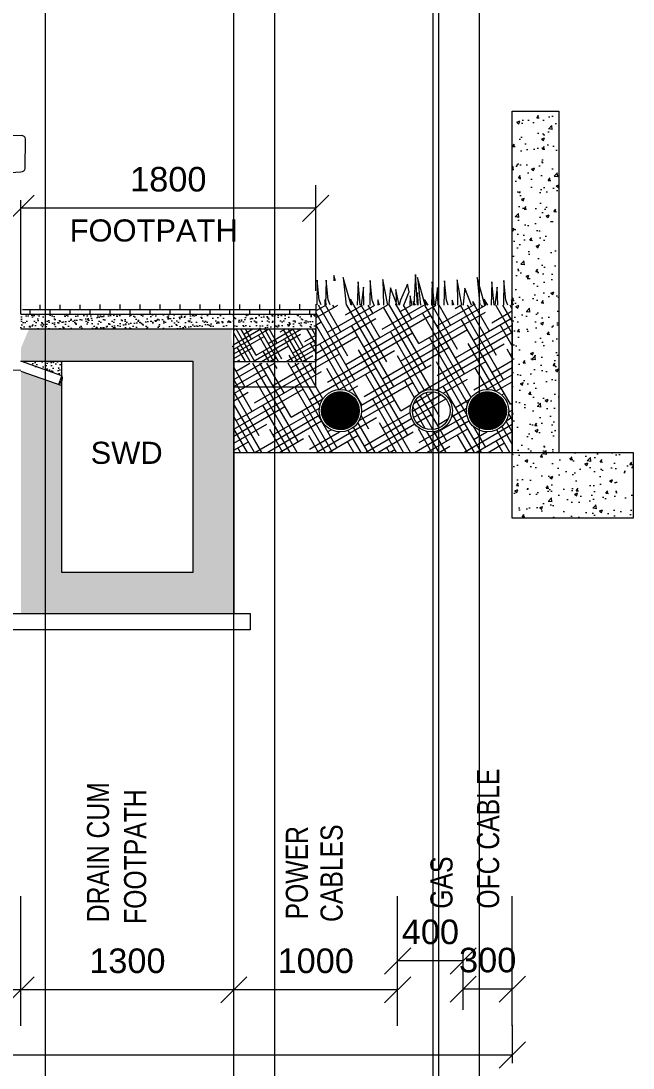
# Model space of a CAD drawing. Header units: inches. Extents: x 1863003 to 1881330, y 133141 to 515800.
# Drawn here: x 1875742 to 1879480, y 481834 to 488227 of the extents above; entities that cross this region are included whole.
import ezdxf

# ---------------------------------------------------------------- set-up
doc = ezdxf.new("R2010")
doc.units = ezdxf.units.IN
doc.header["$MEASUREMENT"] = 0
doc.layers.get('0').update_dxf_attribs({"color": 4, "linetype": 'ELEC_LINE', "lineweight": 13})
doc.layers.get('Defpoints').update_dxf_attribs({"lineweight": 13})
doc.layers.add('DIM', color=7, linetype='Continuous', lineweight=13)
doc.layers.add('DIMEN', color=7, linetype='Continuous', lineweight=13)
doc.styles.add('ARIAL', font='arial.ttf')
doc.styles.get("Standard").update_dxf_attribs({"font": 'romans.shx'})
doc.linetypes.add('ELEC_LINE', pattern='A,12.7,-5.08,["EL",Standard,S=2.54,R=0,X=-2.54,Y=-1.27],-5.08', length=22.86)
doc.dimstyles.get("Standard").update_dxf_attribs({"dimtxt": 180, "dimasz": 160, "dimexe": 50, "dimexo": 50, "dimgap": 100, "dimtad": 1, "dimdec": 0, "dimzin": 0, "dimdsep": 46, "dimtxsty": 'ARIAL', "dimcen": 0.09, "dimclrd": 256, "dimclre": 256, "dimclrt": 256, "dimadec": 0, "dimazin": 0, "dimtm": 1e-09, "dimtfac": 1, "dimtdec": 0, "dimtofl": 0, "dimtmove": 0, "dimatfit": 3, "dimfxl": 0, "dimtolj": 1, "dimtzin": 0, "dimlwd": 9, "dimlwe": -1, "dimarcsym": 0})

# ---------------------------------------------------------------- blocks, each defined once
blk = doc.blocks.new('_Oblique')
at = {"color": 0, "linetype": 'ByBlock', "lineweight": -2}
blk.add_line((-0.5, -0.5), (0.5, 0.5), dxfattribs=at)
blk = doc.blocks.new('*D28')
at = {"layer": 'Defpoints', "color": 0, "ltscale": 0.02}
for p in [(1878442.303417261, 482315.8446994376), (1878442.303417261, 482139.2075916613), (1878742.303417261, 482139.2075916613)]:
    blk.add_point(p, dxfattribs=at)
at = {"layer": 'DIMEN', "ltscale": 0.02}
for p, q in [((1878442.303417261, 482189.2075916613), (1878442.303417261, 482365.8446994376)), ((1878742.303417261, 482189.2075916613), (1878742.303417261, 482365.8446994376))]:
    blk.add_line(p, q, dxfattribs=at)
at = {"layer": 'DIMEN', "lineweight": 9, "ltscale": 0.02}
blk.add_line((1878742.303417261, 482315.8446994376), (1878442.303417261, 482315.8446994376), dxfattribs=at)
at = {"layer": 'DIMEN', "lineweight": 9, "ltscale": 0.02, "xscale": 160, "yscale": 160, "zscale": 160, "rotation": 180}
blk.add_blockref('_Oblique', (1878442.303417261, 482315.8446994376), dxfattribs=at)
at = {"layer": 'DIMEN', "lineweight": 9, "ltscale": 0.02, "xscale": 160, "yscale": 160, "zscale": 160}
blk.add_blockref('_Oblique', (1878742.303417261, 482315.8446994376), dxfattribs=at)
at = {"layer": 'DIMEN', "ltscale": 0.02, "insert": (1878592.303417261, 482492.4818072138), "char_height": 150, "attachment_point": 5, "style": 'ARIAL'}
blk.add_mtext('\\A1;300', dxfattribs=at)
blk = doc.blocks.new('*D29')
at = {"layer": 'Defpoints', "color": 0, "ltscale": 0.02}
for p in [(1875742.303417261, 482311.5419496142), (1875742.303417261, 482311.5419496142), (1877042.303417261, 482311.5419496142)]:
    blk.add_point(p, dxfattribs=at)
at = {"layer": 'DIMEN', "lineweight": 9, "ltscale": 0.02}
blk.add_line((1877042.303417261, 482311.5419496142), (1875742.303417261, 482311.5419496142), dxfattribs=at)
at = {"layer": 'DIMEN', "lineweight": 9, "ltscale": 0.02, "xscale": 160, "yscale": 160, "zscale": 160, "rotation": 180}
blk.add_blockref('_Oblique', (1875742.303417261, 482311.5419496142), dxfattribs=at)
at = {"layer": 'DIMEN', "lineweight": 9, "ltscale": 0.02, "xscale": 160, "yscale": 160, "zscale": 160}
blk.add_blockref('_Oblique', (1877042.303417261, 482311.5419496142), dxfattribs=at)
at = {"layer": 'DIMEN', "ltscale": 0.02, "insert": (1876392.303417261, 482488.1790573904), "char_height": 150, "attachment_point": 5, "style": 'ARIAL'}
blk.add_mtext('\\A1;1300', dxfattribs=at)
blk = doc.blocks.new('*D30')
at = {"layer": 'Defpoints', "color": 0, "ltscale": 0.02}
for p in [(1870742.303417261, 482311.5419496142), (1870742.303417261, 482311.5419496142), (1875742.303417261, 482311.5419496142)]:
    blk.add_point(p, dxfattribs=at)
at = {"layer": 'DIMEN', "lineweight": 9, "ltscale": 0.02}
blk.add_line((1875742.303417261, 482311.5419496142), (1870742.303417261, 482311.5419496142), dxfattribs=at)
at = {"layer": 'DIMEN', "lineweight": 9, "ltscale": 0.02, "xscale": 160, "yscale": 160, "zscale": 160, "rotation": 180}
blk.add_blockref('_Oblique', (1870742.303417261, 482311.5419496142), dxfattribs=at)
at = {"layer": 'DIMEN', "lineweight": 9, "ltscale": 0.02, "xscale": 160, "yscale": 160, "zscale": 160}
blk.add_blockref('_Oblique', (1875742.303417261, 482311.5419496142), dxfattribs=at)
at = {"layer": 'DIMEN', "ltscale": 0.02, "insert": (1873242.303417261, 482488.1278977724), "char_height": 150, "attachment_point": 5, "style": 'ARIAL'}
blk.add_mtext('\\A1;5000', dxfattribs=at)
blk = doc.blocks.new('*D31')
at = {"layer": 'Defpoints', "color": 0, "ltscale": 0.02}
for p in [(1878042.303417261, 482488.1278977724), (1878042.303417261, 482311.5419496142), (1878442.303417261, 482311.5419496142)]:
    blk.add_point(p, dxfattribs=at)
at = {"layer": 'DIMEN', "ltscale": 0.02}
for p, q in [((1878042.303417261, 482361.5419496142), (1878042.303417261, 482538.1278977724)), ((1878442.303417261, 482361.5419496142), (1878442.303417261, 482538.1278977724))]:
    blk.add_line(p, q, dxfattribs=at)
at = {"layer": 'DIMEN', "lineweight": 9, "ltscale": 0.02}
blk.add_line((1878442.303417261, 482488.1278977724), (1878042.303417261, 482488.1278977724), dxfattribs=at)
at = {"layer": 'DIMEN', "lineweight": 9, "ltscale": 0.02, "xscale": 160, "yscale": 160, "zscale": 160, "rotation": 180}
blk.add_blockref('_Oblique', (1878042.303417261, 482488.1278977724), dxfattribs=at)
at = {"layer": 'DIMEN', "lineweight": 9, "ltscale": 0.02, "xscale": 160, "yscale": 160, "zscale": 160}
blk.add_blockref('_Oblique', (1878442.303417261, 482488.1278977724), dxfattribs=at)
at = {"layer": 'DIMEN', "ltscale": 0.02, "insert": (1878242.303417261, 482664.7138459306), "char_height": 150, "attachment_point": 5, "style": 'ARIAL'}
blk.add_mtext('\\A1;400', dxfattribs=at)
blk = doc.blocks.new('*D32')
at = {"layer": 'Defpoints', "color": 0, "ltscale": 0.02}
for p in [(1877042.303417261, 482311.5419496142), (1877042.303417261, 482311.5419496142), (1878042.303417261, 482311.5419496142)]:
    blk.add_point(p, dxfattribs=at)
at = {"layer": 'DIMEN', "lineweight": 9, "ltscale": 0.02}
blk.add_line((1878042.303417261, 482311.5419496142), (1877042.303417261, 482311.5419496142), dxfattribs=at)
at = {"layer": 'DIMEN', "lineweight": 9, "ltscale": 0.02, "xscale": 160, "yscale": 160, "zscale": 160, "rotation": 180}
blk.add_blockref('_Oblique', (1877042.303417261, 482311.5419496142), dxfattribs=at)
at = {"layer": 'DIMEN', "lineweight": 9, "ltscale": 0.02, "xscale": 160, "yscale": 160, "zscale": 160}
blk.add_blockref('_Oblique', (1878042.303417261, 482311.5419496142), dxfattribs=at)
at = {"layer": 'DIMEN', "ltscale": 0.02, "insert": (1877542.303417261, 482488.1278977724), "char_height": 150, "attachment_point": 5, "style": 'ARIAL'}
blk.add_mtext('\\A1;1000', dxfattribs=at)
blk = doc.blocks.new('A$C9c4fc737')
at = {"color": 8, "linetype": 'Continuous'}
for p, q in [((10.81007140269503, 147.2526909448789), (134.6093052432407, 147.2526909448789)), ((10.81007140269503, 147.2526909448789), (10.81007140269503, 101.3151259922306)), ((134.6093052432407, 147.2526909448789), (134.6093052432407, 101.3151259922306)), ((10.81007140269503, 144.514640566078), (134.6093052432407, 144.514640566078)), ((15.30168826063164, 144.514640566078), (15.30168826063164, 101.3151259922306)), ((130.1176883853041, 144.514640566078), (130.1176883853041, 101.3151259922306)), ((25.80307572381571, 109.3900817960384), (27.35668485541828, 109.827034364338)), ((34.43398321326822, 110.7369727246114), (27.35668485541828, 109.827034364338)), ((34.43398321326822, 110.7369727246114), (49.37210274743848, 111.3052707503666)), ((49.37210274743848, 111.5411098843906), (50.79670752352104, 113.2288923030719)), ((96.04727389849722, 111.5411098843906), (49.37210274743848, 111.5411098843906)), ((49.37210274743848, 109.8533274657675), (49.37210274743848, 111.5411098843906)), ((49.37210274743848, 109.8533274657675), (96.04727389849722, 109.8533274657675)), ((50.79670752352104, 113.2288923030719), (94.62266912241466, 113.2288923030719)), ((94.62266912241466, 113.2288923030719), (96.04727389849722, 111.5411098843906)), ((96.04727389849722, 109.8533274657675), (96.04727389849722, 111.5411098843906)), ((110.9853934326675, 110.7369727246114), (96.04727389849722, 111.3052707503666)), ((110.9853934326675, 110.7369727246114), (118.0626917905174, 109.827034364338)), ((119.61630092212, 109.3900817960384), (118.0626917905174, 109.827034364338)), ((24.28094782587141, 104.5324804893462), (27.35668485541828, 105.397531528899)), ((34.43398321326822, 106.3074698892306), (27.35668485541828, 105.397531528899)), ((34.43398321326822, 106.3074698892306), (62.33875959576108, 107.3690646428731)), ((62.33875959576108, 107.3690646428731), (83.08061705017462, 107.3690646428731)), ((110.9853934326675, 106.3074698892306), (83.08061705017462, 107.3690646428731)), ((110.9853934326675, 106.3074698892306), (118.0626917905174, 105.397531528899)), ((121.1384288200643, 104.5324804893462), (118.0626917905174, 105.397531528899)), ((16.43742453190498, 59.91248832049314), (19.42990541039035, 102.8634112855652)), ((26.83855356904678, 100.9396588809323), (51.62170779658481, 101.9094344811165)), ((51.62170779658481, 101.9094344811165), (93.79766884911805, 101.9094344811165)), ((118.5808230768889, 100.9396588809323), (93.79766884911805, 101.9094344811165)), ((128.9819521140307, 59.91248832049314), (125.9894712353125, 102.8634112855652)), ((1.260551386745647, 93.71527845913079), (1.260551386745647, 96.28955551289255)), ((6.952321232063696, 97.76593348762253), (3.229055353207514, 97.76593348762253)), ((7.944666502531618, 99.78624497377314), (4.911538634914905, 98.57299382670317)), ((4.911538634914905, 98.57299382670317), (4.911538634914905, 73.39803252520505)), ((13.60650518885814, 99.78624497377314), (7.944666502531618, 99.78624497377314)), ((8.920825198292732, 93.71527845913079), (8.920825198292732, 96.28955551289255)), ((10.81007140269503, 97.14353605674114), (10.81007140269503, 73.11245732830139)), ((15.22417338495143, 98.74541201052489), (13.60650518885814, 99.78624497377314)), ((19.14299576473422, 98.74541201052489), (15.22417338495143, 98.74541201052489)), ((15.30168826063164, 97.14353605674114), (15.30168826063164, 74.19216890487587)), ((21.52414408815093, 72.39246372279013), (23.11087843985297, 98.12731148838066)), ((123.8952325577848, 72.39246372279013), (122.3084982060827, 98.12731148838066)), ((126.2763808809686, 98.74541201052489), (130.1952032609843, 98.74541201052489)), ((130.1176883853041, 97.14353605674114), (130.1176883853041, 74.19216890487587)), ((130.1952032609843, 98.74541201052489), (131.8128714570776, 99.78624497377314)), ((131.8128714570776, 99.78624497377314), (137.4747101434041, 99.78624497377314)), ((134.6093052432407, 97.14353605674114), (134.6093052432407, 73.11245732830139)), ((137.2997770148795, 96.27441052539507), (137.2997770148795, 82.8046028696117)), ((137.4747101434041, 99.78624497377314), (140.5078380110208, 98.57299382670317)), ((139.3317480962723, 97.75002095242962), (146.1434926723596, 97.58522068039747)), ((140.5078380110208, 98.57299382670317), (140.5078380110208, 73.39803252520505)), ((147.8633633202408, 83.18633028503973), (148.0484157337341, 96.09373613906791)), ((3.229055353207514, 92.2389004844008), (6.952321232063696, 92.2389004844008)), ((0.2822680084500462, 88.11550049768994), (0, 81.6939033070812)), ((6.885636833729222, 89.48991626466159), (2.279984229011461, 89.54305841011228)), ((8.823859706986696, 88.01371297822334), (8.823859706986696, 76.04331767233089)), ((0.7474576199892908, 75.90110675262986), (0, 81.6939033070812)), ((40.45865266723558, 77.68533015169669), (26.34564223280177, 76.88612957298756)), ((58.4318889528513, 77.0992463597795), (40.45865266723558, 77.68533015169669)), ((62.54096812033094, 71.12318662443431), (51.01508222310804, 77.34109875315335)), ((82.51802576519549, 77.68533015169669), (68.4050153309945, 76.88612957298756)), ((102.0383846617769, 77.04879670945229), (82.51802576519549, 77.68533015169669)), ((104.6003412182909, 71.12318662443431), (93.07445532130077, 77.34109875315335)), ((139.4252597675659, 81.33292674750555), (146.051951929694, 81.73052827722859)), ((6.855355740757659, 74.5669396976009), (2.706808069488034, 74.5669396976009)), ((4.911538634914905, 73.39803252520505), (17.06051128986292, 68.85562026500702)), ((21.52414408815093, 72.39246372279013), (49.80183107615449, 72.94306334503926)), ((49.80183107615449, 72.94306334503926), (95.61754556978121, 72.94306334503926)), ((123.8952325577848, 72.39246372279013), (95.61754556978121, 72.94306334503926)), ((140.5078380110208, 73.39803252520505), (128.3588653560728, 68.85562026500702)), ((10.81007140269503, 53.40037574415328), (10.81007140269503, 68.16311544529162)), ((84.58169729192741, 69.30330990388757), (25.45694932248443, 69.30330990388757)), ((44.74661796330474, 71.12318662443431), (57.89017205638811, 71.12318662443431)), ((60.83767935400829, 69.30330990388757), (119.9624273234513, 69.30330990388757)), ((100.672758682631, 71.12318662443431), (87.52920458931476, 71.12318662443431)), ((134.6093052432407, 53.40037574415328), (134.6093052432407, 68.16311544529162)), ((16.09294749516994, 59.91248832049314), (129.3264291507658, 59.91248832049314)), ((14.1265368165914, 58.36804228380788), (14.94026613910682, 45.14494079392171)), ((23.01603383524343, 58.50492512102937), (122.4033428104594, 58.50492512102937)), ((23.01603383524343, 56.70389381982386), (64.2195695808623, 56.70389381982386)), ((23.01603383524343, 54.90286251861835), (62.65458538127132, 54.90286251861835)), ((72.70968832285143, 51.27113444113638), (72.70968832285143, 56.78345282335067)), ((122.4033428104594, 56.70389381982386), (81.1998070650734, 56.70389381982386)), ((122.4033428104594, 54.90286251861835), (82.76479126466438, 54.90286251861835)), ((131.2928398293443, 58.36804228380788), (130.4791105068289, 45.14494079392171)), ((14.42386939167045, 53.53638793766731), (10.81007140269503, 50.56138734007254)), ((10.81007140269503, 19.41215215518605), (10.81007140269503, 50.56138734007254)), ((23.01603383524343, 53.10183121741284), (61.81956115923822, 53.10183121741284)), ((23.01603383524343, 51.30079991614912), (61.54942669160664, 51.30079991614912)), ((72.70968832285143, 51.27113444113638), (66.34461131924763, 48.51497525000013)), ((72.70968832285143, 51.27113444113638), (79.07476532668807, 48.51497525000013)), ((122.4033428104594, 53.10183121741284), (83.59981548669748, 53.10183121741284)), ((122.4033428104594, 51.30079991614912), (83.86994995432906, 51.30079991614912)), ((130.9955072542652, 53.53638793766731), (134.6093052432407, 50.56138734007254)), ((134.6093052432407, 19.41215215518605), (134.6093052432407, 50.56138734007254)), ((23.01603383524343, 49.4997686149436), (61.80213106749579, 49.4997686149436)), ((23.01603383524343, 47.69873731373809), (62.61687075579539, 47.69873731373809)), ((23.01603383524343, 45.89770601253258), (64.1527073616162, 45.89770601253258)), ((122.4033428104594, 45.89770601253258), (81.26666928408667, 45.89770601253258)), ((122.4033428104594, 47.69873731373809), (82.80250589014031, 47.69873731373809)), ((122.4033428104594, 49.4997686149436), (83.6172455784399, 49.4997686149436)), ((126.5462891496718, 42.32832096831407), (18.87308749626391, 42.32832096831407)), ((23.01603383524343, 44.09667471132707), (122.4033428104594, 44.09667471132707)), ((34.84683989058249, 39.77323140465887), (18.75923893414438, 39.77323140465887)), ((34.84683989058249, 37.9278889420093), (18.75923893414438, 37.9278889420093)), ((36.73949882644229, 40.76687734609004), (34.84683989058249, 39.77323140465887)), ((36.73949882644229, 40.76687734609004), (108.6798778192606, 40.76687734609004)), ((39.78912425111048, 37.50204068142921), (105.6302523948252, 37.50204068142921)), ((108.6798778192606, 40.76687734609004), (110.5725367553532, 39.77323140465887)), ((110.5725367553532, 39.77323140465887), (126.6601377117913, 39.77323140465887)), ((110.5725367553532, 37.9278889420093), (126.6601377117913, 37.9278889420093)), ((12.51346444524825, 26.79352200578433), (12.51346444524825, 34.01561733672861)), ((130.1500066772569, 36.08254647935973), (15.2693699686788, 36.08254647935973)), ((18.60797379491851, 28.1803650741349), (18.60797379491851, 31.82522433414124)), ((21.36387931858189, 33.89215347677236), (36.6879188392777, 33.89215347677236)), ((23.72608400485478, 32.41577552404488), (36.29421808989719, 32.41577552404488)), ((39.44382436270826, 31.82522433414124), (39.44382436270826, 28.1803650741349)), ((49.98811137885787, 36.08254647935973), (49.98811137885787, 24.72659286309499)), ((64.75085108005442, 34.09525459655561), (64.75085108005442, 31.5401650328422)), ((64.75085108005442, 34.09525459655561), (80.66852556588128, 34.09525459655561)), ((80.66852556588128, 34.09525459655561), (80.66852556588128, 31.5401650328422)), ((95.43126526707783, 36.08254647935973), (95.43126526707783, 24.72659286309499)), ((105.9755522829946, 31.82522433414124), (105.9755522829946, 28.1803650741349)), ((124.0554973273538, 33.89215347677236), (108.731457806658, 33.89215347677236)), ((121.6932926410809, 32.41577552404488), (109.1251585558057, 32.41577552404488)), ((126.8114028510172, 28.1803650741349), (126.8114028510172, 31.82522433414124)), ((132.9059122006875, 26.79352200578433), (132.9059122006875, 34.01561733672861)), ((22.54498166893609, 31.52994877216406), (22.54498166893609, 28.47564063605387)), ((36.29421808989719, 27.58981388423126), (23.72608400485478, 27.58981388423126)), ((37.47532042581588, 31.52994877216406), (37.47532042581588, 28.47564063605387)), ((64.75085108005442, 31.5401650328422), (80.66852556588128, 31.5401650328422)), ((107.9440562201198, 31.52994877216406), (107.9440562201198, 28.47564063605387)), ((109.1251585558057, 27.58981388423126), (121.6932926410809, 27.58981388423126)), ((122.8743949769996, 31.52994877216406), (122.8743949769996, 28.47564063605387)), ((130.1500066772569, 24.72659286309499), (15.2693699686788, 24.72659286309499)), ((15.2693699686788, 24.72659286309499), (15.2693699686788, 20.89395851764129)), ((20.84116376377642, 20.89395851764129), (20.84116376377642, 24.72659286309499)), ((36.6879188392777, 26.11343593144557), (21.36387931858189, 26.11343593144557)), ((55.47682229336351, 24.72659286309499), (55.47682229336351, 21.88760445907246)), ((58.50507659092546, 24.72659286309499), (63.61525571835227, 19.75836315599736)), ((86.91430005477741, 24.72659286309499), (81.80412092758343, 19.75836315599736)), ((89.94255435257219, 24.72659286309499), (89.94255435257219, 21.88760445907246)), ((108.731457806658, 26.11343593144557), (124.0554973273538, 26.11343593144557)), ((124.5782128821593, 20.89395851764129), (124.5782128821593, 24.72659286309499)), ((130.1500066772569, 24.72659286309499), (130.1500066772569, 20.89395851764129)), ((15.2693699686788, 20.89395851764129), (20.84116376377642, 20.89395851764129)), ((55.47682229336351, 21.88760445907246), (61.42517894948833, 21.88760445907246)), ((63.61525571835227, 19.75836315599736), (81.80412092758343, 19.75836315599736)), ((66.09734272304922, 17.34522301255492), (64.79634029022418, 18.61008648894494)), ((79.32203392288648, 17.34522301255492), (80.62303635571152, 18.61008648894494)), ((89.94255435257219, 21.88760445907246), (83.99419769644737, 21.88760445907246)), ((130.1500066772569, 20.89395851764129), (124.5782128821593, 20.89395851764129)), ((63.23672393104061, 17.34522301255492), (13.56597692635842, 17.34522301255492)), ((14.51846541743726, 12.32884671847569), (14.51846541743726, 14.95200559473597)), ((14.51846541743726, 14.95200559473597), (16.29878231720068, 14.95200559473597)), ((16.29878231720068, 17.34522301255492), (16.29878231720068, 5.279522295284551)), ((30.68299023108557, 17.34522301255492), (30.68299023108557, 5.279522295284551)), ((49.79884548531845, 14.64818402868696), (30.87225612485781, 15.35793112969259)), ((49.79884548531845, 17.34522301255492), (49.79884548531845, 13.93843692768132)), ((49.79884548531845, 13.93843692768132), (56.61241765506566, 13.93843692768132)), ((53.20563157019205, 13.93843692768132), (53.20563157019205, 17.34522301255492)), ((56.61241765506566, 13.93843692768132), (56.61241765506566, 17.34522301255492)), ((56.61241765506566, 14.64818402868696), (88.80695899087004, 14.64818402868696)), ((79.32203392288648, 17.34522301255492), (66.09734272304922, 17.34522301255492)), ((82.18265271466225, 17.34522301255492), (131.8533997195773, 17.34522301255492)), ((88.80695899087004, 13.93843692768132), (88.80695899087004, 17.34522301255492)), ((95.62053116061725, 13.93843692768132), (88.80695899087004, 13.93843692768132)), ((92.21374507574365, 13.93843692768132), (92.21374507574365, 17.34522301255492)), ((95.62053116061725, 17.34522301255492), (95.62053116061725, 13.93843692768132)), ((95.62053116061725, 14.64818402868696), (114.5471205210779, 15.35793112969259)), ((114.7363864146173, 17.34522301255492), (114.7363864146173, 5.279522295284551)), ((129.120594328735, 17.34522301255492), (129.120594328735, 5.279522295284551)), ((130.9009112284984, 14.95200559473597), (129.120594328735, 14.95200559473597)), ((130.9009112284984, 12.32884671847569), (130.9009112284984, 14.95200559473597)), ((16.29878231720068, 12.32884671847569), (14.51846541743726, 12.32884671847569)), ((129.120594328735, 12.32884671847569), (130.9009112284984, 12.32884671847569)), ((17.13803700078279, 2.335416865476873), (16.29878231720068, 5.279522295284551)), ((29.84373554773629, 2.335416865476873), (30.68299023108557, 5.279522295284551)), ((115.5756410981994, 2.335416865476873), (114.7363864146173, 5.279522295284551)), ((128.2813396451529, 2.335416865476873), (129.120594328735, 5.279522295284551)), ((25.99373464658856, 0), (20.98803790193051, 0)), ((119.4256419993471, 0), (124.4313387440052, 0))]:
    blk.add_line(p, q, dxfattribs=at)
for centre, major_axis, ratio, start_param, end_param in [((29.25901510962285, 102.478203024657), (9.842519685239607, 8.685140878007128e-10), 0.7499999999976008, 1.929566996875606, 3.089386062538172), ((116.1603615363128, 102.478203024657), (-9.842519684983525, 1.044730263928248e-10), 0.7500000000071224, 3.193799244538609, 4.353618310236004), ((27.04569937568158, 99.00297738978406), (7.874015865556987, 4.652433814187923e-10), 0.749999999989869, 1.929566996891334, 3.089386062563803), ((118.3736772702541, 99.00297738978406), (7.874015865300907, 2.987938476012848e-10), 0.7500000000017711, 0.0522065908974827, 1.212025656613489), ((27.04368367418647, 97.99091361893807), (-3.937007932723968, 2.312929198222416e-10), 0.7500000000002759, -1.51866967777492, -0.04620985496934704), ((118.3756929717492, 97.99091361893807), (3.937007932723968, 2.312929198222416e-10), 0.7500000000002759, 0.04620985496934704, 1.51866967777492), ((3.229055353207514, 96.28955551289255), (1.968503966461868, 1.285005698369486e-10), 0.749999999940861, 1.570796326745938, 3.141592653502755), ((6.952321232063696, 96.28955551289255), (1.968503966229037, 2.706370932071493e-10), 0.7500000000295695, -1.833113660865138e-10, 1.570796326691784), ((139.2682809811085, 96.27441052539507), (1.968503966229037, 2.497819467660958e-10), 0.7500000000498698, 1.538549444250816, 3.141592653420608), ((146.0800255571958, 96.10961025336292), (1.968503966183297, 2.493730358322635e-11), 0.7500000000660637, -0.01075227378542487, 1.538549444454071), ((3.229055353207514, 93.71527845913079), (-1.968503966461867, 1.285010069326342e-10), 0.749999999940861, 8.703793241693347e-11, 1.570796326843855), ((6.952321232063696, 93.71527845913079), (-1.968503966229037, 2.706379673985203e-10), 0.7500000000295695, 1.570796326898009, 3.141592653773105), ((2.249703136039898, 88.06685512361582), (-1.968503966359715, 8.40328508991271e-12), 0.750000000003175, 4.697005578532028, 6.250230209543837), ((6.855355740757659, 88.01371297822334), (1.968503966229036, 1.260290043539562e-11), 0.7500000000233307, -8.536282791737904e-12, 1.55541292493321), ((139.2682809811085, 82.8046028696117), (-1.968503966229037, 3.625980915698539e-10), 0.7500000000340206, 2.455997627492934e-10, 1.650626312817779), ((145.8949731434695, 83.20220439933473), (-1.968503966415619, 5.900497841098077e-11), 0.749999999960756, 1.65062631257587, 3.130840379860985), ((2.706808069488034, 76.04331767233089), (-1.968503966271369, 1.554073060315424e-10), 0.7500000000134409, 0.09647377531102164, 1.570796326854107), ((6.855355740757659, 76.04331767233089), (-1.968503966229037, 2.706379673985203e-10), 0.7500000000295695, 1.570796326898009, 3.141592653773105), ((25.45694932248443, 72.25606585340574), (-3.937007932715591, 4.113186456186132e-10), 0.7499999999952969, -0.0462098548890495, 1.570796326873253), ((119.9624273234513, 72.25606585340574), (3.937007932493279, 1.217947525238363e-11), 0.7500000000376474, 4.71238898038237, 6.329395162203811), ((72.70968832285143, 64.59174372506095), (-1.996488246135414, 7.963933390907697e-11), 0.7499999999416898, 3.141592653642979, 9.424777960822565), ((16.09294749516994, 58.43611034576315), (-1.968503966311554, 7.931594072135041e-11), 0.7499999999981304, -1.570796326764677, 0.04612111607132863), ((129.3264291507658, 58.43611034576315), (1.968503966311554, 7.931637781703598e-11), 0.7499999999981303, -0.04612111607132863, 1.570796326764677), ((18.87308749626391, 45.28107691783225), (3.937007932612698, 2.218595207314196e-10), 0.750000000014898, 3.187713769531352, 4.712388980342426), ((126.5462891496718, 45.28107691783225), (-3.937007932612698, 2.218595207314196e-10), 0.750000000014898, 1.570796326837161, 3.095471537648233), ((15.2693699686788, 34.01561733672861), (-2.755905523430556, 1.92061759289608e-10), 0.7500000000211212, -1.570796326742628, 9.29212262690271e-11), ((21.36387931858189, 31.82522433414124), (2.755905523663387, 2.070767827158106e-10), 0.7499999999577579, 1.570796326738543, 3.141592653489607), ((23.72608400485478, 31.52994877216406), (-1.181102335918695, 8.643329318177971e-11), 0.7499999999507175, -1.570796326740012, 9.757350483141636e-11), ((36.29421808989719, 31.52994877216406), (1.181102335918695, 8.643276866697656e-11), 0.7499999999507176, -9.757283869760158e-11, 1.570796326740012), ((36.6879188392777, 31.82522433414124), (2.755905523430556, 1.920617592896081e-10), 0.7500000000211212, -9.29212262690271e-11, 1.570796326742629), ((108.731457806658, 31.82522433414124), (2.755905523663387, 2.070767827158106e-10), 0.7499999999577579, 1.570796326738543, 3.141592653489607), ((109.1251585558057, 31.52994877216406), (1.181102335685864, 7.88954909307304e-11), 0.7500000000985649, 1.570796326744798, 3.141592653500728), ((121.6932926410809, 31.52994877216406), (-1.181102335918695, 4.780339471246399e-10), 0.7499999999507175, 3.141592654129441, 4.712388980688242), ((124.0554973273538, 31.82522433414124), (-2.755905523663387, 2.070761707818574e-10), 0.7499999999577578, 3.141592653689979, 4.712388980441044), ((130.1500066772569, 34.01561733672861), (2.755905523430556, 1.920617592896081e-10), 0.7500000000211212, -9.29212262690271e-11, 1.570796326742629), ((21.36387931858189, 28.1803650741349), (-2.755905523663387, 1.51967234757395e-10), 0.7499999999788789, 7.352318753817144e-11, 1.570796326836253), ((23.72608400485478, 28.47564063605387), (1.181102335918694, 2.194790955646965e-10), 0.7499999999014352, 3.141592653342025, 4.71238898024532), ((36.29421808989719, 28.47564063605387), (-1.181102335918695, 2.194790955646966e-10), 0.7499999999014348, 1.570796326934266, 3.14159265383756), ((36.6879188392777, 28.1803650741349), (-2.755905523430556, 2.471713072433679e-10), 0.7500000000422421, 1.570796326862162, 3.141592653709377), ((108.731457806658, 28.1803650741349), (-2.755905523663387, 1.51967234757395e-10), 0.7499999999788789, 7.352318753817144e-11, 1.570796326836253), ((109.1251585558057, 28.47564063605387), (1.181102335685864, 5.415019381187713e-11), 0.7500000000492826, 3.141592653528663, 4.712388980350305), ((121.6932926410809, 28.47564063605387), (1.181102335918695, 3.449876202269198e-10), 0.7499999999014351, 4.712388980165622, 6.283185306790133), ((124.0554973273538, 28.1803650741349), (2.755905523663387, 1.51967234757395e-10), 0.7499999999788789, 4.712388980343333, 6.283185307106063), ((15.2693699686788, 26.79352200578433), (2.755905523430556, 2.471713072433679e-10), 0.7500000000422421, 3.141592653470209, 4.712388980317423), ((130.1500066772569, 26.79352200578433), (-2.755905523430556, 2.471713072433679e-10), 0.7500000000422421, 1.570796326862162, 3.141592653709377), ((13.56597692635842, 19.41215215518605), (-2.755905523663387, 2.070761707818574e-10), 0.7499999999577578, 1.001854155191495e-10, 1.570796326851251), ((131.8533997195773, 19.41215215518605), (2.755905523663387, 2.070767827158106e-10), 0.7499999999577579, 4.712388980328336, 6.283185307079401), ((20.98803790193051, 2.952755949518178), (-3.937007932812566, 1.456588815042779e-10), 0.7499999999768232, 0.2106260617996123, 1.570796326822644), ((25.99373464658856, 2.952755949518178), (3.937007932812566, 1.45659755695649e-10), 0.7499999999768232, 4.712388980356941, 6.072559245379972), ((119.4256419993471, 2.952755949518178), (-3.937007932812566, 1.456588815042779e-10), 0.7499999999768232, 0.2106260617996123, 1.570796326822644), ((124.4313387440052, 2.952755949518178), (3.937007932812566, 1.45659755695649e-10), 0.7499999999768232, 4.712388980356941, 6.072559245379972)]:
    blk.add_ellipse(centre, major_axis=major_axis, ratio=ratio, start_param=start_param, end_param=end_param, dxfattribs=at)
blk.add_ellipse((72.70968832285143, 51.27113444113638), major_axis=(7.349757843185215, 3.855910155033785e-11), ratio=0.749999999976241, dxfattribs=at)
blk = doc.blocks.new('*D42')
at = {"layer": 'Defpoints', "color": 0, "ltscale": 0.02}
for p in [(1866742.303417261, 482146.7605645147), (1878742.303417261, 482146.7605645147), (1878742.303417261, 481914.1513545709)]:
    blk.add_point(p, dxfattribs=at)
at = {"layer": 'DIMEN', "ltscale": 0.02}
for p, q in [((1866742.303417261, 482096.7605645147), (1866742.303417261, 481864.1513545709)), ((1878742.303417261, 482096.7605645147), (1878742.303417261, 481864.1513545709))]:
    blk.add_line(p, q, dxfattribs=at)
at = {"layer": 'DIMEN', "lineweight": 9, "ltscale": 0.02}
blk.add_line((1866742.303417261, 481914.1513545709), (1878742.303417261, 481914.1513545709), dxfattribs=at)
at = {"layer": 'DIMEN', "lineweight": 9, "ltscale": 0.02, "xscale": 160, "yscale": 160, "zscale": 160, "rotation": 180}
blk.add_blockref('_Oblique', (1866742.303417261, 481914.1513545709), dxfattribs=at)
at = {"layer": 'DIMEN', "lineweight": 9, "ltscale": 0.02, "xscale": 160, "yscale": 160, "zscale": 160}
blk.add_blockref('_Oblique', (1878742.303417261, 481914.1513545709), dxfattribs=at)
at = {"layer": 'DIMEN', "ltscale": 0.02, "insert": (1872742.303417261, 482090.7373027291), "char_height": 150, "attachment_point": 5, "style": 'ARIAL'}
blk.add_mtext('\\A1;12000', dxfattribs=at)
blk = doc.blocks.new('*D348')
at = {"layer": 'Defpoints', "color": 0, "ltscale": 0.02}
for p in [(1875742.274070687, 487083.102740744), (1875742.274070687, 486982.4531245833), (1877542.274070687, 486982.4531245833)]:
    blk.add_point(p, dxfattribs=at)
at = {"layer": 'DIMEN', "ltscale": 0.02}
for p, q in [((1875742.274070687, 487032.4531245833), (1875742.274070687, 487133.102740744)), ((1877542.274070687, 487032.4531245833), (1877542.274070687, 487133.102740744))]:
    blk.add_line(p, q, dxfattribs=at)
at = {"layer": 'DIMEN', "lineweight": 9, "ltscale": 0.02}
blk.add_line((1877542.274070687, 487083.102740744), (1875742.274070687, 487083.102740744), dxfattribs=at)
at = {"layer": 'DIMEN', "lineweight": 9, "ltscale": 0.02, "xscale": 160, "yscale": 160, "zscale": 160, "rotation": 180}
blk.add_blockref('_Oblique', (1875742.274070687, 487083.102740744), dxfattribs=at)
at = {"layer": 'DIMEN', "lineweight": 9, "ltscale": 0.02, "xscale": 160, "yscale": 160, "zscale": 160}
blk.add_blockref('_Oblique', (1877542.274070687, 487083.102740744), dxfattribs=at)
at = {"layer": 'DIMEN', "ltscale": 0.02, "insert": (1876642.274070687, 487259.6886889022), "char_height": 150, "attachment_point": 5, "style": 'ARIAL'}
blk.add_mtext('\\A1;1800', dxfattribs=at)

msp = doc.modelspace()

# ---------------------------------------------------------------- hatches: boundary and pattern name
at = {"layer": 'DIM', "linetype": 'Continuous'}
h = msp.add_hatch(dxfattribs=at)
h.set_pattern_fill('AR-CONC')
h.set_pattern_definition([(49.99999999999999, (-749.8413335455116, -25937.14992123836), (182.184668996004, -15.93908553890309), [19.05, -209.55]), (355, (-749.8413335455116, -25937.14992123836), (-35.24342142496934, 191.0568452390351), [15.24, -167.64058417]), (100.4514447, (-734.6593265454285, -25938.47817473835), (146.9412470903533, 175.1177519121951), [16.19000879999999, -178.0902445999999]), (46.18420000000001, (-749.8413335455116, -25886.34992123838), (271.0790408921299, -42.04232793272715), [28.575, -314.325]), (96.63555760999992, (-727.2514335454907, -25889.85342123837), (237.404134051503, 247.4261245977215), [24.28502314, -267.13560816]), (351.1841511700001, (-749.8413335455116, -25886.34992123838), (237.404134064977, 247.4261245855326), [22.85996707, -251.45973192]), (21, (-724.4413335456047, -25899.04992123839), (151.6143912691325, -102.2651981870876), [19.05, -209.55]), (326.0000000000001, (-724.4413335456047, -25899.04992123839), (61.80202834764707, 184.1879661223193), [15.24, -167.64]), (71.45144499999999, (-711.8068009454291, -25907.57202113839), (213.4164192787161, 81.92276888590524), [16.1900088, -178.0899376]), (37.50000000000001, (-749.8413335455116, -25937.14992123836), (3.088603250591817, 84.55503887315311), [0, -165.608, 0, -170.18, 0, -168.275]), (7.499999999999999, (-749.8413335455116, -25937.14992123836), (66.81966251030575, 100.1805748181195), [0, -97.02799999999999, 0, -161.798, 0, -64.135]), (327.5, (-806.4833335455041, -25937.14992123836), (135.5905951668714, -5.728743992673444), [0, -63.5, 0, -198.12, 0, -262.89]), (317.5, (-831.883333545411, -25937.14992123836), (148.129181386018, 25.42649103333303), [0, -82.55, 0, -131.572, 0, -186.69])])
h.paths.add_polyline_path([(1879026.931231444, 487676.9935785531), (1878742.462083715, 487676.9935785531), (1878742.462083715, 486548.2606613968), (1878748.935970041, 486618.5709739672), (1878742.462083715, 486396.5112221985), (1878742.462083715, 485593.0055721888), (1879026.931231444, 485593.0055721888)])
h.paths.add_polyline_path([(1879479.987362122, 485593.0055721888), (1878742.462083715, 485593.0055721888), (1878742.462083715, 485190.5833765079), (1879479.987362122, 485190.5833765079)])
h = msp.add_hatch(dxfattribs=at)
h.set_pattern_fill('AR-SAND')
h.set_pattern_definition([(37.50000000000001, (1949.999999999302, -25824.52008847491), (-1.600031295984046, 48.94132373293424), [0, -38.608, 0, -43.18, 0, -41.275]), (7.499999999999999, (1949.999999999302, -25824.52008847491), (44.95232831380027, 71.68251005683543), [0, -20.828, 0, -34.798, 0, -13.335]), (327.5, (1918.757999999216, -25824.52008847491), (79.0992370241458, 0.1437184678545762), [0, -12.7, 0, -45.72, 0, -59.69]), (317.5, (1918.757999999216, -25824.52008847491), (76.35564524722972, 22.29293232572163), [0, -6.35, 0, -29.972, 0, -34.29])])
h.paths.add_polyline_path([(1877542.274070687, 486437.1174588867), (1877542.274070687, 486347.1174588867), (1875742.303417261, 486347.1174588868), (1875742.274070687, 486437.1174588867)])
h = msp.add_hatch(dxfattribs=at)
h.set_pattern_fill('AR-BRSTD', scale=0.6)
h.set_pattern_definition([(0, (1949.999999999302, -25824.52008847491), (0, 40.64508), []), (90, (1949.999999999302, -25824.52008847491), (-60.95999999999999, 40.64508), [40.64508, -40.64508])])
h.paths.add_polyline_path([(1877542.274070687, 486497.1174588867), (1877542.274070687, 486437.1174588868), (1875742.303417261, 486437.1174588868), (1875762.303417261, 486494.0463090236)])
at = {"layer": 'DIM', "linetype": 'Continuous', "ltscale": 0.02}
h = msp.add_hatch(dxfattribs=at)
h.set_pattern_fill('HOUND', color=31, scale=600, angle=30, style=0)
h.set_pattern_definition([(29.99999999999999, (0.1586664544884115, 144.9806490094052), (111.1538105676658, 107.4759526419164), [600, -300]), (120, (0.1586664544884115, 144.9806490094052), (42.52404735808353, -148.6538105676658), [599.9999999999998, -299.9999999999999])])
h.paths.add_polyline_path([(1878051.140101986, 486491.3106417399), (1878050.971550731, 486492.0981078962), (1877642.462083715, 486492.0981078962), (1877542.462083715, 486492.0981078962), (1877542.462083715, 486138.5070457071), (1877042.462083715, 486138.5070457071), (1877042.462083715, 485593.0055721888), (1878742.462083715, 485593.0055721888), (1878742.462083715, 486492.0981078962), (1878051.356917774, 486492.0981078962)])
h.paths.add_polyline_path([(1878376.999314792, 485847.4012885832, -1), (1878118.558521303, 485847.4012885832, -1)], flags=16)
h.paths.add_polyline_path([(1878362.995250875, 485847.4012885832, -1), (1878132.56258522, 485847.4012885832, -1)], flags=0)
h.paths.add_polyline_path([(1877822.204109971, 485847.4012885832, -1), (1877563.763316482, 485847.4012885832, -1)], flags=16)
h.paths.add_polyline_path([(1877808.200046054, 485847.4012885832, -1), (1877577.767380399, 485847.4012885832, -1)], flags=0)
h.paths.add_polyline_path([(1878720.507756283, 485847.4012885832, -1), (1878462.066962793, 485847.4012885832, -1)], flags=16)
h.paths.add_polyline_path([(1878706.503692365, 485847.4012885832, -1), (1878476.07102671, 485847.4012885832, -1)], flags=0)
at = {"layer": 'DIM', "linetype": 'Continuous'}
h = msp.add_hatch(dxfattribs=at)
h.set_pattern_fill('AR-CONC', scale=10)
h.set_pattern_definition([(49.99999999999999, (0, 50083.60318058264), (71.72601826007535, -6.275213498259511), [7.5, -82.5]), (355, (0, 50083.60318058264), (-13.8751333613, 75.21921337000119), [6, -66]), (100.45144446, (5.9771681, 50083.08024618263), (57.8508846727112, 68.94399909686294), [6.374019199999998, -70.11421119999997]), (46.18420000000001, (0, 50103.60318058264), (106.7241330671572, -16.55192807930765), [11.25, -123.75]), (96.63563549, (8.8936745, 50102.22384988263), (93.46619456742283, 97.41186007745505), [9.5610342, -105.171376]), (351.1841639899999, (0, 50103.60318058264), (93.46619450547732, 97.41186002699902), [9, -99.0000001]), (21, (10, 50098.60318058264), (59.69070521184616, -40.26188906653388), [7.5, -82.5]), (326.0000000000001, (10, 50098.60318058264), (24.33153319215817, 72.5150045046853), [6, -66]), (71.45144474, (14.9742254, 50095.24802318263), (84.02223767299711, 32.25311528063538), [6.374019000000001, -70.1142112]), (37.50000000000001, (0, 50083.60318058264), (1.215985531729067, 33.28938538313115), [0, -65.19999999999999, 0, -67, 0, -66.25]), (7.499999999999999, (0, 50083.60318058264), (26.30695374421486, 39.44117118823603), [0, -38.2, 0, -63.7, 0, -25.25]), (327.5, (-22.3, 50083.60318058264), (53.3822436172409, -2.255487173437976), [0, -25, 0, -78, 0, -103.5]), (317.5, (-32.3, 50083.60318058264), (58.31861693423862, 10.01049823323177), [0, -32.5, 0, -51.8, 0, -73.5])])
edge = h.paths.add_edge_path()
edge.add_arc((1877209.649685939, 486302.9662068353), 182.7594924258065, 166.0201188882999, 203.6998144574025, ccw=False)
edge.add_line((1877032.303417261, 486347.1174588868), (1875792.303417261, 486347.1174588868))
edge.add_arc((1881722.129583455, 483756.7240141127), 6470.933206270354, 156.4023035529412, 157.5338840571957)
edge.add_line((1875742.303417261, 486229.5069771139), (1875742.303417261, 486149.5810204382))
edge.add_line((1875742.303417261, 486149.5810204382), (1876792.303417261, 486149.5810204382))
edge.add_line((1876792.303417261, 486149.5810204382), (1876792.303417261, 484859.9689247314))
edge.add_line((1876792.303417261, 484859.9689247314), (1875992.303417261, 484859.9689247314))
edge.add_line((1875992.303417261, 484859.9689247314), (1875992.303417261, 486001.271002383))
edge.add_line((1875992.303417261, 486001.271002383), (1875742.303417261, 486089.5069771139))
edge.add_line((1875742.303417261, 486089.5069771139), (1875742.303417261, 484609.9689247314))
edge.add_line((1875742.303417261, 484609.9689247314), (1877042.303417261, 484609.9689247314))
edge.add_line((1877042.303417261, 484609.9689247314), (1877042.303417261, 486229.5069771139))
at = {"layer": 'DIM', "linetype": 'Continuous', "ltscale": 0.02}
h = msp.add_hatch(dxfattribs=at)
h.set_pattern_fill('HOUND', color=130, scale=400, angle=30, style=0)
h.set_pattern_definition([(29.99999999999999, (1949.999999999302, -25824.52008847491), (74.10254037844388, 71.65063509461096), [400, -200]), (120, (1949.999999999302, -25824.52008847491), (28.34936490538902, -99.10254037844388), [399.9999999999994, -199.9999999999997])])
h.paths.add_polyline_path([(1877542.274070687, 486347.1174588868), (1877542.274070687, 486147.1174588868), (1877042.303417261, 486147.1174588868), (1877042.303417261, 486347.1174588868)])
at = {"layer": 'DIM', "linetype": 'Continuous'}
h = msp.add_hatch(dxfattribs=at)
h.set_pattern_fill('AR-CONC', scale=10)
h.set_pattern_definition([(49.99999999999999, (-150, -12586.12363863271), (71.72601826007535, -6.275213498259511), [7.5, -82.5]), (355, (-150, -12586.12363863271), (-13.8751333613, 75.21921337000119), [6, -66]), (100.45144446, (-144.0228319, -12586.6465730327), (57.8508846727112, 68.94399909686294), [6.374019199999993, -70.1142111999999]), (46.18420000000001, (-150, -12566.12363863271), (106.7241330671572, -16.55192807930765), [11.25, -123.75]), (96.63563549, (-141.1063255, -12567.50296933271), (93.46619456742283, 97.41186007745505), [9.5610342, -105.171376]), (351.1841639899999, (-150, -12566.12363863271), (93.46619450547732, 97.41186002699902), [9, -99.0000001]), (21, (-140, -12571.12363863271), (59.69070521184616, -40.26188906653388), [7.5, -82.5]), (326.0000000000001, (-140, -12571.12363863271), (24.33153319215817, 72.5150045046853), [6, -66]), (71.45144474, (-135.0257746, -12574.47879603271), (84.02223767299711, 32.25311528063538), [6.374019000000001, -70.1142112]), (37.50000000000001, (-150, -12586.12363863271), (1.215985531729067, 33.28938538313115), [0, -65.19999999999999, 0, -67, 0, -66.25]), (7.499999999999999, (-150, -12586.12363863271), (26.30695374421486, 39.44117118823603), [0, -38.2, 0, -63.7, 0, -25.25]), (327.5, (-172.3, -12586.12363863271), (53.3822436172409, -2.255487173437976), [0, -25, 0, -78, 0, -103.5]), (317.5, (-182.3, -12586.12363863271), (58.31861693423862, 10.01049823323177), [0, -32.5, 0, -51.8, 0, -73.5])])
h.paths.add_polyline_path([(1875742.303417261, 486149.5810204382), (1875992.303417261, 486061.3450457074), (1875992.303417261, 486149.5810204382)])
at = {"layer": 'DIM', "linetype": 'Continuous', "ltscale": 0.02}
h = msp.add_hatch(dxfattribs=at)
h.set_pattern_fill('ANSI31')
h.set_pattern_definition([(45, (0.1586664544884115, 144.9806490094052), (-0.08838834764831845, 0.08838834764831845), [])])
h.paths.add_polyline_path([(1877808.200046054, 485847.4012885832, 1), (1877577.767380399, 485847.4012885832, 1)])
h.paths.add_polyline_path([(1878706.503692365, 485847.4012885832, 1), (1878476.07102671, 485847.4012885832, 1)])

# ---------------------------------------------------------------- linework, layer by layer
at = {"color": 7, "linetype": 'Continuous', "ltscale": 0.02}
msp.add_line((1877042.303417261, 486204.6757405376), (1877042.303417261, 486347.1174588868), dxfattribs=at)
at = {"color": 8, "linetype": 'Continuous', "ltscale": 0.02}
for p in [(1875892.303417261, 502880.9297705453), (1877042.303417261, 502880.9297705453), (1877292.303417261, 500369.9108982697), (1878259.153346671, 500590.1132772009), (1878293.434488517, 500590.1132772009), (1878542.303417261, 500369.9108982697)]:
    msp.add_xline(p, (0, 1), dxfattribs=at)
at = {"color": 66, "linetype": 'Continuous', "lineweight": 9, "ltscale": 0.25, "flags": 128}
for points in [[(1877575.861375955, 486494.0463090236), (1877563.651649131, 486524.2593822224), (1877551.982466108, 486643.9385566633), (1877548.94804719, 486494.0463090236)], [(1877629.896030559, 486494.0463090236), (1877617.686303735, 486524.2593822224), (1877606.017120712, 486643.9385566633), (1877602.982701794, 486494.0463090236)], [(1877663.110516916, 486640.9751591604), (1877652.569998142, 486672.0039165274), (1877652.716576844, 486640.9751591605)], [(1877758.5269141, 486492.0981078962), (1877710.506740607, 486661.1269507146), (1877727.964788701, 486492.0981078962)], [(1877814.195929241, 486492.0981078962), (1877800.934724206, 486635.0055131232), (1877796.031689647, 486492.0981078962)], [(1877899.08259949, 486492.0981078962), (1877886.760971831, 486522.5880806659), (1877875.091788808, 486642.2672551068), (1877872.051764335, 486492.0981078962)], [(1877981.658095441, 486492.0981078962), (1877952.420690668, 486648.1222379922), (1877955.483110381, 486492.0981078962)], [(1878163.801433831, 486492.0981078962), (1878151.288993227, 486679.7276991866), (1878141.642927834, 486492.0981078962)], [(1878211.465042391, 486492.0981078962), (1878163.799154558, 486659.8798811837), (1878181.128399784, 486492.0981078962)], [(1878267.372620395, 486492.0981078962), (1878254.227138157, 486633.7584435922), (1878249.36688952, 486492.0981078962)], [(1878351.871046891, 486492.0981078962), (1878340.053385783, 486521.341011135), (1878328.38420276, 486641.0201855758), (1878325.369423964, 486492.0981078962)], [(1878434.716820689, 486492.0981078962), (1878405.713104619, 486646.8751684612), (1878408.751047027, 486492.0981078962)], [(1878575.32816924, 486492.0981078962), (1878527.307995746, 486661.1269507146), (1878544.766043841, 486492.0981078962)], [(1878630.997184381, 486492.0981078962), (1878617.735979346, 486635.0055131232), (1878612.832944787, 486492.0981078962)], [(1878715.88385463, 486492.0981078962), (1878703.562226971, 486522.5880806659), (1878691.893043948, 486642.2672551068), (1878688.853019474, 486492.0981078962)], [(1877836.565978606, 486492.0981078962), (1877833.493849706, 486601.5930229768), (1877819.047847586, 486492.0981078962)], [(1878040.058861661, 486492.0981078962), (1877998.997096441, 486596.7316842551), (1877989.469955448, 486499.3541018471), (1877989.046673319, 486492.0981078962)], [(1878079.721845036, 486492.0981078962), (1878112.616043014, 486572.4439626356), (1878102.718153103, 486619.3019643265), (1878059.790301128, 486522.7278145336), (1878051.140101986, 486491.3106417399), (1878030.42641169, 486588.084350418), (1878033.498121347, 486520.7526199861), (1878028.7935956, 486492.0981078962)], [(1878161.48422481, 486526.8456839547), (1878162.994477862, 486569.6270022641), (1878165.118093695, 486492.0981078962)], [(1878289.823403185, 486492.0981078962), (1878286.786263658, 486600.3459534459), (1878272.50479127, 486492.0981078962)], [(1878492.86188322, 486492.0981078962), (1878452.289510393, 486595.4846147242), (1878442.762369399, 486498.1070323161), (1878442.411835711, 486492.0981078962)], [(1878653.367233746, 486492.0981078962), (1878650.295104846, 486601.5930229768), (1878635.849102726, 486492.0981078962)], [(1877609.075862312, 486494.0463090236), (1877598.535343539, 486525.0750663905), (1877598.68192224, 486494.0463090236)], [(1877775.646759448, 486492.0981078962), (1877753.817137193, 486528.155724825), (1877761.410295272, 486492.0981078962)], [(1877932.279248242, 486492.0981078962), (1877921.644666238, 486523.403764834), (1877921.792553004, 486492.0981078962)], [(1878131.766899343, 486492.0981078962), (1878119.247717685, 486548.7490020182), (1878117.6387431, 486492.0981078962)], [(1878152.354411984, 486492.0981078962), (1878137.1069128, 486513.633938019), (1878140.303115892, 486492.0981078962)], [(1878228.184185713, 486492.0981078962), (1878207.109551145, 486526.9086552942), (1878214.440096303, 486492.0981078962)], [(1878385.148030668, 486492.0981078962), (1878374.93708019, 486522.1566953031), (1878375.079075845, 486492.0981078962)], [(1878516.746186012, 486492.0981078962), (1878500.615753988, 486514.88100755), (1878503.997038754, 486492.0981078962)], [(1878592.448014587, 486492.0981078962), (1878570.618392333, 486528.155724825), (1878578.211550411, 486492.0981078962)], [(1878749.080503381, 486492.0981078962), (1878738.445921378, 486523.403764834), (1878738.593808143, 486492.0981078962)]]:
    msp.add_lwpolyline(points, dxfattribs=at)
at = {"color": 7, "linetype": 'Continuous', "ltscale": 0.02}
for points in [[(1877042.303417261, 486229.5069771139), (1877042.303417261, 484609.9689247314)], [(1877542.274070687, 486145.7093727841), (1877042.303417261, 486145.7093727841)]]:
    msp.add_lwpolyline(points, dxfattribs=at)
at = {"color": 6, "linetype": 'Continuous', "ltscale": 0.02}
msp.add_lwpolyline([(1873242.303417261, 486158.2830402058), (1875742.303417261, 486095.7593464859)], dxfattribs=at)
at = {"color": 7, "linetype": 'Continuous', "ltscale": 0.02}
msp.add_lwpolyline([(1875992.303417261, 486061.3450457056, -0.3078641163322294), (1875973.449296604, 486007.9254492383), (1875992.303417261, 486061.3450457074), (1875742.303417261, 486149.5810204382), (1876792.303417261, 486149.5810204382), (1876792.303417261, 484859.9689247314), (1875992.303417261, 484859.9689247314), (1875992.303417261, 486149.5810204382)], format="xyb", dxfattribs=at)
msp.add_lwpolyline([(1877142.303417261, 484609.9689247314), (1877142.303417261, 484509.9689247314), (1875642.303417261, 484509.9689247314), (1875642.303417261, 484609.9689247314)], close=True, dxfattribs=at)
at = {"color": 8, "linetype": 'Continuous', "ltscale": 0.02}
for points in [[(1875742.303417261, 482091.339570683), (1875742.303417261, 482883.6994622098)], [(1877042.303417261, 482091.339570683), (1877042.303417261, 482883.6994622098)], [(1878042.303417261, 482091.339570683), (1878042.303417261, 482883.6994622098)], [(1878742.303417261, 482091.339570683), (1878742.303417261, 482883.6994622098)]]:
    msp.add_lwpolyline(points, dxfattribs=at)
at = {"color": 2, "linetype": 'Continuous', "ltscale": 0.02}
msp.add_arc((1877032.303417261, 486229.5069771139), 10, 0, 90, dxfattribs=at)
at = {"layer": 'DIM', "color": 7, "linetype": 'Continuous'}
for points in [[(1878742.462083715, 485593.0055721888), (1878742.462083715, 487676.9935785531), (1879026.931231444, 487676.9935785531), (1879026.931231444, 485593.0055721888)], [(1875742.303417261, 486437.1174588868), (1877542.274070687, 486437.1174588868)], [(1877542.274070687, 486497.1174588868), (1877542.274070687, 486145.7093727841)], [(1878742.462083715, 486384.4876261233), (1878742.462083715, 485593.0055721888)], [(1875742.303417261, 486347.1174588868), (1877542.274070687, 486347.1174588868)], [(1877042.303417261, 485993.5263966977), (1877542.303417261, 485993.5263966977), (1877542.303417261, 486347.1174588868)], [(1875742.303417261, 486089.5069771139), (1875992.303417261, 486001.271002383)], [(1877042.462083715, 485593.0055721888), (1878742.462083715, 485593.0055721888)], [(1878742.462083715, 485593.0055721888), (1879479.987362122, 485593.0055721888), (1879479.987362122, 485190.5833765079), (1878742.462083715, 485190.5833765079), (1878742.462083715, 485593.0055721888)]]:
    msp.add_lwpolyline(points, dxfattribs=at)
at = {"layer": 'DIM', "color": 8, "linetype": 'Continuous'}
for points in [[(1877542.274070687, 486579.0485845549), (1877542.274070687, 487225.1674508908)], [(1875742.303417261, 486437.3086824885), (1875742.303417261, 487083.4275488243)]]:
    msp.add_lwpolyline(points, dxfattribs=at)
at = {"layer": 'DIM', "color": 7, "linetype": 'Continuous', "const_width": 0.2}
msp.add_lwpolyline([(1878742.462083715, 486497.1174588868), (1875792.303417261, 486497.1174588868, 0.4142135623730951), (1875742.303417261, 486447.1174588868), (1875742.303417261, 484609.9689247314)], format="xyb", dxfattribs=at)
at = {"layer": 'DIM', "color": 7, "linetype": 'Continuous'}
for centre, radius in [((1877692.983713227, 485847.4012885832), 129.2203967447354), ((1877692.983713227, 485847.4012885832), 115.2163328276442), ((1878247.778918048, 485847.4012885832), 129.2203967447354), ((1878247.778918048, 485847.4012885832), 115.2163328276442)]:
    msp.add_circle(centre, radius, dxfattribs=at)
at = {"layer": 'DIM', "color": 4, "linetype": 'Continuous'}
for radius in [129.2203967447354, 115.2163328276442]:
    msp.add_circle((1878591.287359538, 485847.4012885832), radius, dxfattribs=at)

# ---------------------------------------------------------------- block references
at = {"color": 2, "linetype": 'Continuous', "ltscale": 0.02, "xscale": 14.07333922491834, "yscale": 14.07333922491834, "zscale": 14.07333922491834}
msp.add_blockref('A$C9c4fc737', (1873686.663129216, 486154.7013553359), dxfattribs=at)

# ---------------------------------------------------------------- texts
at = {"layer": 'DIMEN', "linetype": 'Continuous', "style": 'ARIAL'}
for s, p in [('FOOTPATH', (1876039.781840328, 486880.3674305278)), ('SWD', (1876167.807787647, 485522.8477628428))]:
    msp.add_text(s, height=135, dxfattribs=at).set_placement(p)
at = {"layer": 'DIMEN', "linetype": 'Continuous', "style": 'ARIAL', "width": 0.8}
for s, p in [('OFC CABLE', (1878662.530583704, 482807.1991081101)), ('DRAIN CUM', (1876280.509199147, 482724.3043567589)), ('FOOTPATH', (1876507.000226287, 482714.2517769274)), ('POWER', (1877494.452384167, 482741.4854850995)), ('CABLES', (1877706.410400694, 482726.144528961)), ('GAS', (1878377.756850328, 482806.9933021081))]:
    msp.add_text(s, height=135, rotation=90, dxfattribs=at).set_placement(p)

# ---------------------------------------------------------------- dimensions: what is measured, and where the dimension line sits
at = {"layer": 'DIMEN', "ltscale": 0.02}
for p1, p2, distance, picture, middle in [((1877542.274070687, 486982.4531245833), (1875742.274070687, 486982.4531245833), -100.64961616072105, '*D348', (1876642.274070687, 487259.6886889022)), ((1877042.303417261, 482311.5419496142), (1875742.303417261, 482311.5419496142), 0, '*D29', (1876392.303417261, 482488.1790573904)), ((1878042.303417261, 482311.5419496142), (1877042.303417261, 482311.5419496142), 0, '*D32', (1877542.303417261, 482488.1278977724)), ((1866742.303417261, 482146.7605645147), (1878742.303417261, 482146.7605645147), -232.60920994385378, '*D42', (1872742.303417261, 482090.7373027291))]:
    dim = msp.add_aligned_dim(p1=p1, p2=p2, distance=distance, dimstyle='Standard', override={"dimtxt": 150, "dimblk1": 'Oblique', "dimblk2": 'Oblique', "dimsah": 1}, dxfattribs=at)
    dim.commit()
    dim.dimension.update_dxf_attribs({"geometry": picture, "text_midpoint": middle})
for base, p1, p2, picture, middle in [((1878042.303417261, 482488.1278977724), (1878442.303417261, 482311.5419496142), (1878042.303417261, 482311.5419496142), '*D31', (1878242.303417261, 482488.1278977724)), ((1878442.303417261, 482315.8446994376), (1878742.303417261, 482139.2075916613), (1878442.303417261, 482139.2075916613), '*D28', (1878592.303417261, 482315.8446994376))]:
    dim = msp.add_linear_dim(base=base, p1=p1, p2=p2, angle=180, dimstyle='Standard', override={"dimtxt": 150, "dimblk1": 'Oblique', "dimblk2": 'Oblique', "dimsah": 1}, dxfattribs=at)
    dim.commit()
    dim.dimension.update_dxf_attribs({"geometry": picture, "text_midpoint": middle, "dimtype": 161})
dim = msp.add_aligned_dim(p1=(1875742.303417261, 482311.5419496142), p2=(1870742.303417261, 482311.5419496142), distance=0, text='5000', dimstyle='Standard', override={"dimtxt": 150, "dimblk1": 'Oblique', "dimblk2": 'Oblique', "dimsah": 1}, dxfattribs=at)
dim.commit()
dim.dimension.update_dxf_attribs({"geometry": '*D30', "text_midpoint": (1873242.303417261, 482488.1278977724)})

doc.saveas('drawing.dxf')
